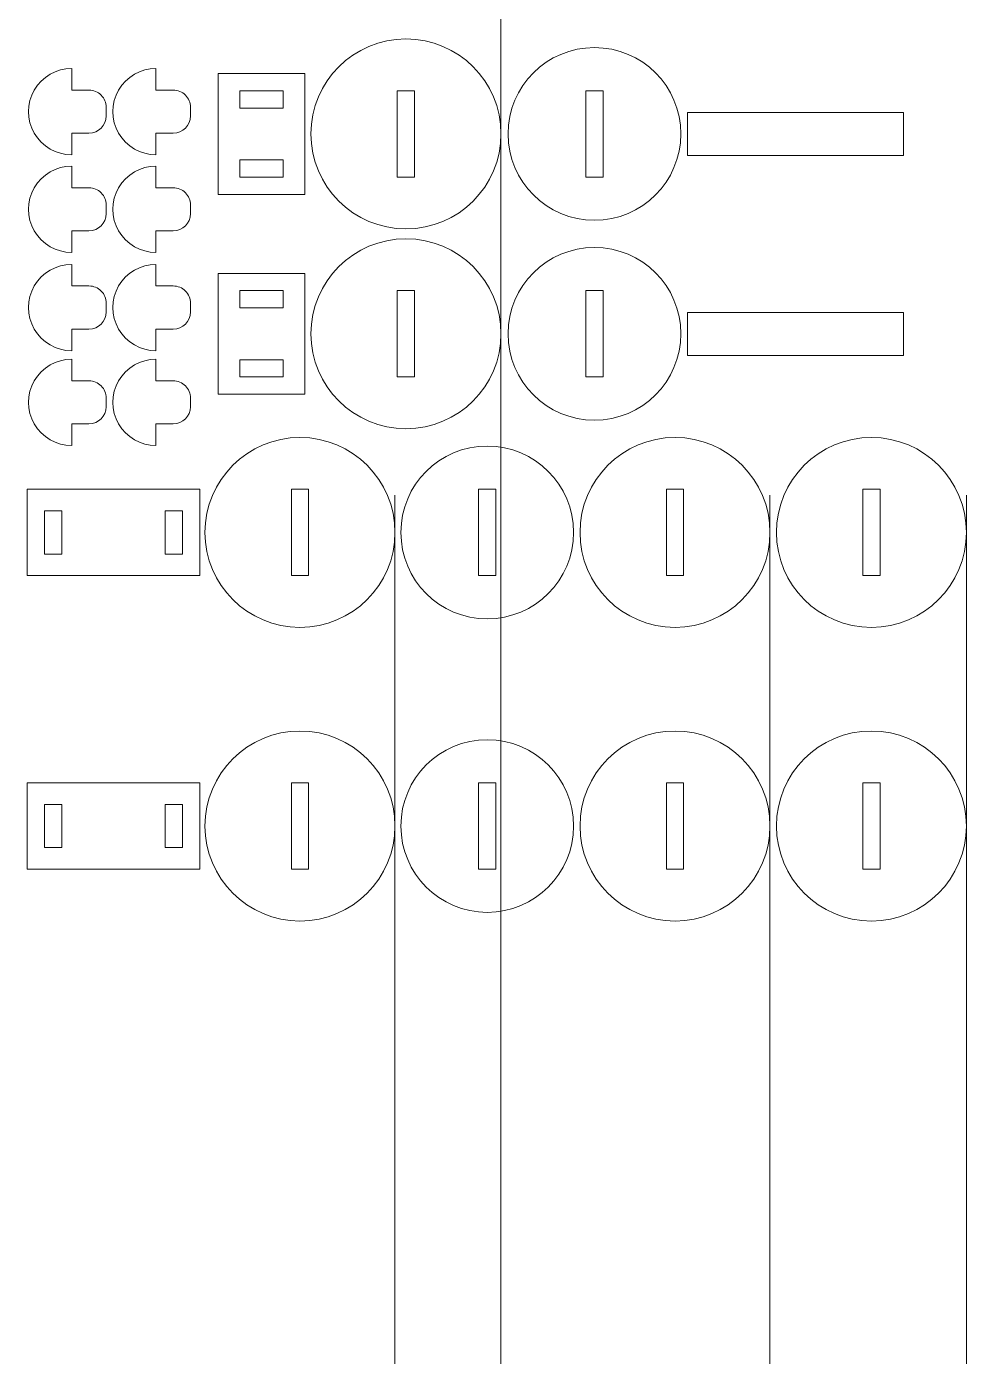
# Model space of a CAD drawing. Header units: millimetres. Extents: x -661 to 660, y -1432 to 519.
# Drawn here: x -328.1 to -110.4, y -494.9 to -186.9 of the extents above; entities that cross this region are included whole.
import ezdxf

# ---------------------------------------------------------------- set-up
doc = ezdxf.new("R2010")
doc.units = ezdxf.units.MM
doc.header["$MEASUREMENT"] = 0
doc.layers.add('layer 1', color=7, linetype='Continuous')

msp = doc.modelspace()

# ---------------------------------------------------------------- linework, layer by layer
at = {"layer": 'layer 1', "color": 5, "lineweight": 9}
for points, knots in [([(-218.2087, -258.0725), (-218.2087, -245.9222), (-228.0584, -236.0725), (-240.2087, -236.0725), (-240.2087, -236.0725), (-252.3589, -236.0724), (-262.2087, -245.9221), (-262.2087, -258.0724), (-262.2087, -258.0724), (-262.2087, -270.2226), (-252.359, -280.0724), (-240.2088, -280.0724), (-240.2088, -280.0724), (-228.0585, -280.0725), (-218.2088, -270.2228), (-218.2087, -258.0726), (-218.2057, 106.4334), (-218.2087, -987.0905), (-218.2087, -258.0725)], [0, 0, 0, 0, 0.2, 0.2, 0.2, 0.2, 0.4, 0.4, 0.4, 0.4, 0.6, 0.6, 0.6, 0.6, 1, 1, 1, 1.0001, 1.0001, 1.0001, 1.0001]), ([(-242.7555, -372.0843), (-242.7555, -359.934), (-252.6052, -350.0843), (-264.7555, -350.0843), (-264.7555, -350.0843), (-276.9057, -350.0842), (-286.7555, -359.9339), (-286.7555, -372.0842), (-286.7555, -372.0842), (-286.7555, -384.2344), (-276.9058, -394.0842), (-264.7556, -394.0842), (-264.7556, -394.0842), (-252.6053, -394.0843), (-242.7556, -384.2346), (-242.7555, -372.0844), (-242.7525, -7.5784), (-242.7555, -1101.1023), (-242.7555, -372.0843)], [0, 0, 0, 0, 0.2, 0.2, 0.2, 0.2, 0.4, 0.4, 0.4, 0.4, 0.6, 0.6, 0.6, 0.6, 1, 1, 1, 1.0001, 1.0001, 1.0001, 1.0001]), ([(-155.8908, -372.0843), (-155.8908, -359.934), (-165.7405, -350.0843), (-177.8908, -350.0843), (-177.8908, -350.0843), (-190.041, -350.0842), (-199.8908, -359.9339), (-199.8908, -372.0842), (-199.8908, -372.0842), (-199.8908, -384.2344), (-190.0411, -394.0842), (-177.8909, -394.0842), (-177.8909, -394.0842), (-165.7406, -394.0843), (-155.8909, -384.2346), (-155.8908, -372.0844), (-155.8878, -7.5784), (-155.8908, -1101.1023), (-155.8908, -372.0843)], [0, 0, 0, 0, 0.2, 0.2, 0.2, 0.2, 0.4, 0.4, 0.4, 0.4, 0.6, 0.6, 0.6, 0.6, 1, 1, 1, 1.0001, 1.0001, 1.0001, 1.0001]), ([(-110.3994, -372.0843), (-110.3994, -359.934), (-120.2491, -350.0843), (-132.3994, -350.0843), (-132.3994, -350.0843), (-144.5496, -350.0842), (-154.3994, -359.9339), (-154.3994, -372.0842), (-154.3994, -372.0842), (-154.3994, -384.2344), (-144.5497, -394.0842), (-132.3995, -394.0842), (-132.3995, -394.0842), (-120.2492, -394.0843), (-110.3995, -384.2346), (-110.3994, -372.0844), (-110.3964, -7.5784), (-110.3994, -1101.1023), (-110.3994, -372.0843)], [0, 0, 0, 0, 0.2, 0.2, 0.2, 0.2, 0.4, 0.4, 0.4, 0.4, 0.6, 0.6, 0.6, 0.6, 1, 1, 1, 1.0001, 1.0001, 1.0001, 1.0001]), ([(-218.2087, -211.7704), (-218.2087, -199.6201), (-228.0584, -189.7704), (-240.2087, -189.7704), (-240.2087, -189.7704), (-252.3589, -189.7703), (-262.2087, -199.62), (-262.2087, -211.7703), (-262.2087, -211.7703), (-262.2087, -223.9205), (-252.359, -233.7703), (-240.2088, -233.7703), (-240.2088, -233.7703), (-228.0585, -233.7704), (-218.2088, -223.9207), (-218.2087, -211.7705), (-218.2087, -211.7705), (-218.2087, -211.7704), (-218.2087, -211.7704)], [0, 0, 0, 0, 0.2, 0.2, 0.2, 0.2, 0.4, 0.4, 0.4, 0.4, 0.6, 0.6, 0.6, 0.6, 1, 1, 1, 1.0001, 1.0001, 1.0001, 1.0001]), ([(-176.5524, -211.7703), (-176.5524, -200.7246), (-185.5067, -191.7703), (-196.5524, -191.7703), (-196.5524, -191.7703), (-207.5981, -191.7702), (-216.5524, -200.7245), (-216.5524, -211.7702), (-216.5524, -211.7702), (-216.5524, -222.8159), (-207.5982, -231.7702), (-196.5525, -231.7702), (-196.5525, -231.7702), (-185.5068, -231.7703), (-176.5525, -222.816), (-176.5524, -211.7704), (-176.5524, -211.7704), (-176.5524, -211.7704), (-176.5524, -211.7703)], [0, 0, 0, 0, 0.2, 0.2, 0.2, 0.2, 0.4, 0.4, 0.4, 0.4, 0.6, 0.6, 0.6, 0.6, 1, 1, 1, 1.0001, 1.0001, 1.0001, 1.0001]), ([(-313.6307, -211.6072), (-313.6307, -211.6072), (-317.6307, -211.6073), (-317.6307, -211.6073), (-317.6307, -211.6073), (-317.6307, -211.6073), (-317.6307, -216.6072), (-317.6307, -216.6072), (-317.6307, -216.6072), (-321.2034, -216.6072), (-324.5046, -214.7013), (-326.291, -211.6072), (-326.291, -211.6072), (-328.0773, -208.5132), (-328.0773, -204.7013), (-326.291, -201.6073), (-326.291, -201.6073), (-324.5046, -198.5132), (-321.2034, -196.6073), (-317.6307, -196.6073), (-317.6307, -196.6073), (-317.6307, -196.6073), (-317.6307, -201.6073), (-317.6307, -201.6073), (-317.6307, -201.6073), (-317.6307, -201.6073), (-313.6307, -201.6073), (-313.6307, -201.6073), (-313.6307, -201.6073), (-312.5698, -201.6073), (-311.5524, -202.0287), (-310.8023, -202.7788), (-310.8023, -202.7788), (-310.0521, -203.529), (-309.6307, -204.5464), (-309.6307, -205.6073), (-309.6307, -205.6073), (-309.6307, -205.6073), (-309.6307, -207.6073), (-309.6307, -207.6073), (-309.6307, -207.6073), (-309.6307, -209.8164), (-311.4216, -211.6072), (-313.6307, -211.6072)], [0, 0, 0, 0, 0.08333333, 0.08333333, 0.08333333, 0.08333333, 0.16666667, 0.16666667, 0.16666667, 0.16666667, 0.25, 0.25, 0.25, 0.25, 0.33333333, 0.33333333, 0.33333333, 0.33333333, 0.41666667, 0.41666667, 0.41666667, 0.41666667, 0.5, 0.5, 0.5, 0.5, 0.58333333, 0.58333333, 0.58333333, 0.58333333, 0.66666667, 0.66666667, 0.66666667, 0.66666667, 0.75, 0.75, 0.75, 0.75, 0.83333333, 0.83333333, 0.83333333, 0.83333333, 1, 1, 1, 1]), ([(-294.113, -211.6072), (-294.113, -211.6072), (-298.113, -211.6073), (-298.113, -211.6073), (-298.113, -211.6073), (-298.113, -211.6073), (-298.113, -216.6072), (-298.113, -216.6072), (-298.113, -216.6072), (-301.6857, -216.6072), (-304.9869, -214.7013), (-306.7733, -211.6072), (-306.7733, -211.6072), (-308.5596, -208.5132), (-308.5596, -204.7013), (-306.7733, -201.6073), (-306.7733, -201.6073), (-304.9869, -198.5132), (-301.6857, -196.6073), (-298.113, -196.6073), (-298.113, -196.6073), (-298.113, -196.6073), (-298.113, -201.6073), (-298.113, -201.6073), (-298.113, -201.6073), (-298.113, -201.6073), (-294.113, -201.6073), (-294.113, -201.6073), (-294.113, -201.6073), (-293.0521, -201.6073), (-292.0347, -202.0287), (-291.2846, -202.7788), (-291.2846, -202.7788), (-290.5344, -203.529), (-290.113, -204.5464), (-290.113, -205.6073), (-290.113, -205.6073), (-290.113, -205.6073), (-290.113, -207.6073), (-290.113, -207.6073), (-290.113, -207.6073), (-290.113, -209.8164), (-291.9039, -211.6072), (-294.113, -211.6072)], [0, 0, 0, 0, 0.08333333, 0.08333333, 0.08333333, 0.08333333, 0.16666667, 0.16666667, 0.16666667, 0.16666667, 0.25, 0.25, 0.25, 0.25, 0.33333333, 0.33333333, 0.33333333, 0.33333333, 0.41666667, 0.41666667, 0.41666667, 0.41666667, 0.5, 0.5, 0.5, 0.5, 0.58333333, 0.58333333, 0.58333333, 0.58333333, 0.66666667, 0.66666667, 0.66666667, 0.66666667, 0.75, 0.75, 0.75, 0.75, 0.83333333, 0.83333333, 0.83333333, 0.83333333, 1, 1, 1, 1]), ([(-263.6692, -225.7704), (-263.6692, -225.7704), (-263.6692, -197.7704), (-263.6692, -197.7704), (-263.6692, -197.7704), (-263.6692, -197.7704), (-283.6692, -197.7704), (-283.6692, -197.7704), (-283.6692, -197.7704), (-283.6692, -197.7704), (-283.6692, -225.7704), (-283.6692, -225.7704), (-283.6692, -225.7704), (-283.6692, -225.7704), (-263.6692, -225.7704), (-263.6692, -225.7704)], [0, 0, 0, 0, 0.2, 0.2, 0.2, 0.2, 0.4, 0.4, 0.4, 0.4, 0.6, 0.6, 0.6, 0.6, 1, 1, 1, 1]), ([(-268.6692, -205.7704), (-268.6692, -205.7704), (-278.6692, -205.7704), (-278.6692, -205.7704), (-278.6692, -205.7704), (-278.6692, -205.7704), (-278.6692, -201.7704), (-278.6692, -201.7704), (-278.6692, -201.7704), (-278.6692, -201.7704), (-268.6692, -201.7704), (-268.6692, -201.7704), (-268.6692, -201.7704), (-268.6692, -201.7704), (-268.6692, -205.7704), (-268.6692, -205.7704)], [0, 0, 0, 0, 0.2, 0.2, 0.2, 0.2, 0.4, 0.4, 0.4, 0.4, 0.6, 0.6, 0.6, 0.6, 1, 1, 1, 1]), ([(-242.2085, -221.7703), (-242.2085, -221.7703), (-242.2085, -201.7703), (-242.2085, -201.7703), (-242.2085, -201.7703), (-242.2085, -201.7703), (-238.2085, -201.7703), (-238.2085, -201.7703), (-238.2085, -201.7703), (-238.2085, -201.7703), (-238.2085, -221.7703), (-238.2085, -221.7703), (-238.2085, -221.7703), (-238.2085, -221.7703), (-242.2085, -221.7703), (-242.2085, -221.7703)], [0, 0, 0, 0, 0.2, 0.2, 0.2, 0.2, 0.4, 0.4, 0.4, 0.4, 0.6, 0.6, 0.6, 0.6, 1, 1, 1, 1]), ([(-198.5522, -221.7702), (-198.5522, -221.7702), (-198.5522, -201.7702), (-198.5522, -201.7702), (-198.5522, -201.7702), (-198.5522, -201.7702), (-194.5522, -201.7702), (-194.5522, -201.7702), (-194.5522, -201.7702), (-194.5522, -201.7702), (-194.5522, -221.7702), (-194.5522, -221.7702), (-194.5522, -221.7702), (-194.5522, -221.7702), (-198.5522, -221.7702), (-198.5522, -221.7702)], [0, 0, 0, 0, 0.2, 0.2, 0.2, 0.2, 0.4, 0.4, 0.4, 0.4, 0.6, 0.6, 0.6, 0.6, 1, 1, 1, 1]), ([(-174.9771, -216.7972), (-174.9771, -216.7972), (-174.9771, -206.7972), (-174.9771, -206.7972), (-174.9771, -206.7972), (-174.9771, -206.7972), (-124.9771, -206.7972), (-124.9771, -206.7972), (-124.9771, -206.7972), (-124.9771, -206.7972), (-124.9771, -216.7972), (-124.9771, -216.7972), (-124.9771, -216.7972), (-124.9771, -216.7972), (-174.9771, -216.7972), (-174.9771, -216.7972)], [0, 0, 0, 0, 0.2, 0.2, 0.2, 0.2, 0.4, 0.4, 0.4, 0.4, 0.6, 0.6, 0.6, 0.6, 1, 1, 1, 1]), ([(-268.6692, -217.7704), (-268.6692, -217.7704), (-268.6692, -221.7704), (-268.6692, -221.7704), (-268.6692, -221.7704), (-268.6692, -221.7704), (-278.6692, -221.7704), (-278.6692, -221.7704), (-278.6692, -221.7704), (-278.6692, -221.7704), (-278.6692, -217.7704), (-278.6692, -217.7704), (-278.6692, -217.7704), (-278.6692, -217.7704), (-268.6692, -217.7704), (-268.6692, -217.7704)], [0, 0, 0, 0, 0.2, 0.2, 0.2, 0.2, 0.4, 0.4, 0.4, 0.4, 0.6, 0.6, 0.6, 0.6, 1, 1, 1, 1]), ([(-313.6307, -234.236), (-313.6307, -234.236), (-317.6307, -234.2361), (-317.6307, -234.2361), (-317.6307, -234.2361), (-317.6307, -234.2361), (-317.6307, -239.236), (-317.6307, -239.236), (-317.6307, -239.236), (-321.2034, -239.236), (-324.5046, -237.3301), (-326.291, -234.236), (-326.291, -234.236), (-328.0773, -231.142), (-328.0773, -227.3301), (-326.291, -224.2361), (-326.291, -224.2361), (-324.5046, -221.142), (-321.2034, -219.2361), (-317.6307, -219.2361), (-317.6307, -219.2361), (-317.6307, -219.2361), (-317.6307, -224.2361), (-317.6307, -224.2361), (-317.6307, -224.2361), (-317.6307, -224.2361), (-313.6307, -224.2361), (-313.6307, -224.2361), (-313.6307, -224.2361), (-312.5698, -224.2361), (-311.5524, -224.6575), (-310.8023, -225.4076), (-310.8023, -225.4076), (-310.0521, -226.1578), (-309.6307, -227.1752), (-309.6307, -228.2361), (-309.6307, -228.2361), (-309.6307, -228.2361), (-309.6307, -230.2361), (-309.6307, -230.2361), (-309.6307, -230.2361), (-309.6307, -232.4452), (-311.4216, -234.236), (-313.6307, -234.236)], [0, 0, 0, 0, 0.08333333, 0.08333333, 0.08333333, 0.08333333, 0.16666667, 0.16666667, 0.16666667, 0.16666667, 0.25, 0.25, 0.25, 0.25, 0.33333333, 0.33333333, 0.33333333, 0.33333333, 0.41666667, 0.41666667, 0.41666667, 0.41666667, 0.5, 0.5, 0.5, 0.5, 0.58333333, 0.58333333, 0.58333333, 0.58333333, 0.66666667, 0.66666667, 0.66666667, 0.66666667, 0.75, 0.75, 0.75, 0.75, 0.83333333, 0.83333333, 0.83333333, 0.83333333, 1, 1, 1, 1]), ([(-294.113, -234.236), (-294.113, -234.236), (-298.113, -234.2361), (-298.113, -234.2361), (-298.113, -234.2361), (-298.113, -234.2361), (-298.113, -239.236), (-298.113, -239.236), (-298.113, -239.236), (-301.6857, -239.236), (-304.9869, -237.3301), (-306.7733, -234.236), (-306.7733, -234.236), (-308.5596, -231.142), (-308.5596, -227.3301), (-306.7733, -224.2361), (-306.7733, -224.2361), (-304.9869, -221.142), (-301.6857, -219.2361), (-298.113, -219.2361), (-298.113, -219.2361), (-298.113, -219.2361), (-298.113, -224.2361), (-298.113, -224.2361), (-298.113, -224.2361), (-298.113, -224.2361), (-294.113, -224.2361), (-294.113, -224.2361), (-294.113, -224.2361), (-293.0521, -224.2361), (-292.0347, -224.6575), (-291.2846, -225.4076), (-291.2846, -225.4076), (-290.5344, -226.1578), (-290.113, -227.1752), (-290.113, -228.2361), (-290.113, -228.2361), (-290.113, -228.2361), (-290.113, -230.2361), (-290.113, -230.2361), (-290.113, -230.2361), (-290.113, -232.4452), (-291.9039, -234.236), (-294.113, -234.236)], [0, 0, 0, 0, 0.08333333, 0.08333333, 0.08333333, 0.08333333, 0.16666667, 0.16666667, 0.16666667, 0.16666667, 0.25, 0.25, 0.25, 0.25, 0.33333333, 0.33333333, 0.33333333, 0.33333333, 0.41666667, 0.41666667, 0.41666667, 0.41666667, 0.5, 0.5, 0.5, 0.5, 0.58333333, 0.58333333, 0.58333333, 0.58333333, 0.66666667, 0.66666667, 0.66666667, 0.66666667, 0.75, 0.75, 0.75, 0.75, 0.83333333, 0.83333333, 0.83333333, 0.83333333, 1, 1, 1, 1]), ([(-176.5524, -258.0724), (-176.5524, -247.0267), (-185.5067, -238.0724), (-196.5524, -238.0724), (-196.5524, -238.0724), (-207.5981, -238.0723), (-216.5524, -247.0266), (-216.5524, -258.0723), (-216.5524, -258.0723), (-216.5524, -269.118), (-207.5982, -278.0723), (-196.5525, -278.0723), (-196.5525, -278.0723), (-185.5068, -278.0724), (-176.5525, -269.1181), (-176.5524, -258.0725), (-176.5524, -258.0725), (-176.5524, -258.0724), (-176.5524, -258.0724)], [0, 0, 0, 0, 0.2, 0.2, 0.2, 0.2, 0.4, 0.4, 0.4, 0.4, 0.6, 0.6, 0.6, 0.6, 1, 1, 1, 1.0001, 1.0001, 1.0001, 1.0001]), ([(-313.6307, -256.9902), (-313.6307, -256.9902), (-317.6307, -256.9903), (-317.6307, -256.9903), (-317.6307, -256.9903), (-317.6307, -256.9903), (-317.6307, -261.9902), (-317.6307, -261.9902), (-317.6307, -261.9902), (-321.2034, -261.9902), (-324.5046, -260.0843), (-326.291, -256.9902), (-326.291, -256.9902), (-328.0773, -253.8962), (-328.0773, -250.0843), (-326.291, -246.9903), (-326.291, -246.9903), (-324.5046, -243.8962), (-321.2034, -241.9903), (-317.6307, -241.9903), (-317.6307, -241.9903), (-317.6307, -241.9903), (-317.6307, -246.9903), (-317.6307, -246.9903), (-317.6307, -246.9903), (-317.6307, -246.9903), (-313.6307, -246.9903), (-313.6307, -246.9903), (-313.6307, -246.9903), (-312.5698, -246.9903), (-311.5524, -247.4117), (-310.8023, -248.1618), (-310.8023, -248.1618), (-310.0521, -248.912), (-309.6307, -249.9294), (-309.6307, -250.9903), (-309.6307, -250.9903), (-309.6307, -250.9903), (-309.6307, -252.9903), (-309.6307, -252.9903), (-309.6307, -252.9903), (-309.6307, -255.1994), (-311.4216, -256.9902), (-313.6307, -256.9902)], [0, 0, 0, 0, 0.08333333, 0.08333333, 0.08333333, 0.08333333, 0.16666667, 0.16666667, 0.16666667, 0.16666667, 0.25, 0.25, 0.25, 0.25, 0.33333333, 0.33333333, 0.33333333, 0.33333333, 0.41666667, 0.41666667, 0.41666667, 0.41666667, 0.5, 0.5, 0.5, 0.5, 0.58333333, 0.58333333, 0.58333333, 0.58333333, 0.66666667, 0.66666667, 0.66666667, 0.66666667, 0.75, 0.75, 0.75, 0.75, 0.83333333, 0.83333333, 0.83333333, 0.83333333, 1, 1, 1, 1]), ([(-294.113, -256.9902), (-294.113, -256.9902), (-298.113, -256.9903), (-298.113, -256.9903), (-298.113, -256.9903), (-298.113, -256.9903), (-298.113, -261.9902), (-298.113, -261.9902), (-298.113, -261.9902), (-301.6857, -261.9902), (-304.9869, -260.0843), (-306.7733, -256.9902), (-306.7733, -256.9902), (-308.5596, -253.8962), (-308.5596, -250.0843), (-306.7733, -246.9903), (-306.7733, -246.9903), (-304.9869, -243.8962), (-301.6857, -241.9903), (-298.113, -241.9903), (-298.113, -241.9903), (-298.113, -241.9903), (-298.113, -246.9903), (-298.113, -246.9903), (-298.113, -246.9903), (-298.113, -246.9903), (-294.113, -246.9903), (-294.113, -246.9903), (-294.113, -246.9903), (-293.0521, -246.9903), (-292.0347, -247.4117), (-291.2846, -248.1618), (-291.2846, -248.1618), (-290.5344, -248.912), (-290.113, -249.9294), (-290.113, -250.9903), (-290.113, -250.9903), (-290.113, -250.9903), (-290.113, -252.9903), (-290.113, -252.9903), (-290.113, -252.9903), (-290.113, -255.1994), (-291.9039, -256.9902), (-294.113, -256.9902)], [0, 0, 0, 0, 0.08333333, 0.08333333, 0.08333333, 0.08333333, 0.16666667, 0.16666667, 0.16666667, 0.16666667, 0.25, 0.25, 0.25, 0.25, 0.33333333, 0.33333333, 0.33333333, 0.33333333, 0.41666667, 0.41666667, 0.41666667, 0.41666667, 0.5, 0.5, 0.5, 0.5, 0.58333333, 0.58333333, 0.58333333, 0.58333333, 0.66666667, 0.66666667, 0.66666667, 0.66666667, 0.75, 0.75, 0.75, 0.75, 0.83333333, 0.83333333, 0.83333333, 0.83333333, 1, 1, 1, 1]), ([(-263.6692, -272.0725), (-263.6692, -272.0725), (-263.6692, -244.0725), (-263.6692, -244.0725), (-263.6692, -244.0725), (-263.6692, -244.0725), (-283.6692, -244.0725), (-283.6692, -244.0725), (-283.6692, -244.0725), (-283.6692, -244.0725), (-283.6692, -272.0725), (-283.6692, -272.0725), (-283.6692, -272.0725), (-283.6692, -272.0725), (-263.6692, -272.0725), (-263.6692, -272.0725)], [0, 0, 0, 0, 0.2, 0.2, 0.2, 0.2, 0.4, 0.4, 0.4, 0.4, 0.6, 0.6, 0.6, 0.6, 1, 1, 1, 1]), ([(-268.6692, -252.0725), (-268.6692, -252.0725), (-278.6692, -252.0725), (-278.6692, -252.0725), (-278.6692, -252.0725), (-278.6692, -252.0725), (-278.6692, -248.0725), (-278.6692, -248.0725), (-278.6692, -248.0725), (-278.6692, -248.0725), (-268.6692, -248.0725), (-268.6692, -248.0725), (-268.6692, -248.0725), (-268.6692, -248.0725), (-268.6692, -252.0725), (-268.6692, -252.0725)], [0, 0, 0, 0, 0.2, 0.2, 0.2, 0.2, 0.4, 0.4, 0.4, 0.4, 0.6, 0.6, 0.6, 0.6, 1, 1, 1, 1]), ([(-242.2085, -268.0724), (-242.2085, -268.0724), (-242.2085, -248.0724), (-242.2085, -248.0724), (-242.2085, -248.0724), (-242.2085, -248.0724), (-238.2085, -248.0724), (-238.2085, -248.0724), (-238.2085, -248.0724), (-238.2085, -248.0724), (-238.2085, -268.0724), (-238.2085, -268.0724), (-238.2085, -268.0724), (-238.2085, -268.0724), (-242.2085, -268.0724), (-242.2085, -268.0724)], [0, 0, 0, 0, 0.2, 0.2, 0.2, 0.2, 0.4, 0.4, 0.4, 0.4, 0.6, 0.6, 0.6, 0.6, 1, 1, 1, 1]), ([(-198.5522, -268.0723), (-198.5522, -268.0723), (-198.5522, -248.0723), (-198.5522, -248.0723), (-198.5522, -248.0723), (-198.5522, -248.0723), (-194.5522, -248.0723), (-194.5522, -248.0723), (-194.5522, -248.0723), (-194.5522, -248.0723), (-194.5522, -268.0723), (-194.5522, -268.0723), (-194.5522, -268.0723), (-194.5522, -268.0723), (-198.5522, -268.0723), (-198.5522, -268.0723)], [0, 0, 0, 0, 0.2, 0.2, 0.2, 0.2, 0.4, 0.4, 0.4, 0.4, 0.6, 0.6, 0.6, 0.6, 1, 1, 1, 1]), ([(-174.9771, -263.0993), (-174.9771, -263.0993), (-174.9771, -253.0993), (-174.9771, -253.0993), (-174.9771, -253.0993), (-174.9771, -253.0993), (-124.9771, -253.0993), (-124.9771, -253.0993), (-124.9771, -253.0993), (-124.9771, -253.0993), (-124.9771, -263.0993), (-124.9771, -263.0993), (-124.9771, -263.0993), (-124.9771, -263.0993), (-174.9771, -263.0993), (-174.9771, -263.0993)], [0, 0, 0, 0, 0.2, 0.2, 0.2, 0.2, 0.4, 0.4, 0.4, 0.4, 0.6, 0.6, 0.6, 0.6, 1, 1, 1, 1]), ([(-313.6307, -278.9506), (-313.6307, -278.9506), (-317.6307, -278.9507), (-317.6307, -278.9507), (-317.6307, -278.9507), (-317.6307, -278.9507), (-317.6307, -283.9506), (-317.6307, -283.9506), (-317.6307, -283.9506), (-321.2034, -283.9506), (-324.5046, -282.0447), (-326.291, -278.9506), (-326.291, -278.9506), (-328.0773, -275.8566), (-328.0773, -272.0447), (-326.291, -268.9507), (-326.291, -268.9507), (-324.5046, -265.8566), (-321.2034, -263.9507), (-317.6307, -263.9507), (-317.6307, -263.9507), (-317.6307, -263.9507), (-317.6307, -268.9507), (-317.6307, -268.9507), (-317.6307, -268.9507), (-317.6307, -268.9507), (-313.6307, -268.9507), (-313.6307, -268.9507), (-313.6307, -268.9507), (-312.5698, -268.9507), (-311.5524, -269.3721), (-310.8023, -270.1222), (-310.8023, -270.1222), (-310.0521, -270.8724), (-309.6307, -271.8898), (-309.6307, -272.9507), (-309.6307, -272.9507), (-309.6307, -272.9507), (-309.6307, -274.9507), (-309.6307, -274.9507), (-309.6307, -274.9507), (-309.6307, -277.1598), (-311.4216, -278.9506), (-313.6307, -278.9506)], [0, 0, 0, 0, 0.08333333, 0.08333333, 0.08333333, 0.08333333, 0.16666667, 0.16666667, 0.16666667, 0.16666667, 0.25, 0.25, 0.25, 0.25, 0.33333333, 0.33333333, 0.33333333, 0.33333333, 0.41666667, 0.41666667, 0.41666667, 0.41666667, 0.5, 0.5, 0.5, 0.5, 0.58333333, 0.58333333, 0.58333333, 0.58333333, 0.66666667, 0.66666667, 0.66666667, 0.66666667, 0.75, 0.75, 0.75, 0.75, 0.83333333, 0.83333333, 0.83333333, 0.83333333, 1, 1, 1, 1]), ([(-294.113, -278.9506), (-294.113, -278.9506), (-298.113, -278.9507), (-298.113, -278.9507), (-298.113, -278.9507), (-298.113, -278.9507), (-298.113, -283.9506), (-298.113, -283.9506), (-298.113, -283.9506), (-301.6857, -283.9506), (-304.9869, -282.0447), (-306.7733, -278.9506), (-306.7733, -278.9506), (-308.5596, -275.8566), (-308.5596, -272.0447), (-306.7733, -268.9507), (-306.7733, -268.9507), (-304.9869, -265.8566), (-301.6857, -263.9507), (-298.113, -263.9507), (-298.113, -263.9507), (-298.113, -263.9507), (-298.113, -268.9507), (-298.113, -268.9507), (-298.113, -268.9507), (-298.113, -268.9507), (-294.113, -268.9507), (-294.113, -268.9507), (-294.113, -268.9507), (-293.0521, -268.9507), (-292.0347, -269.3721), (-291.2846, -270.1222), (-291.2846, -270.1222), (-290.5344, -270.8724), (-290.113, -271.8898), (-290.113, -272.9507), (-290.113, -272.9507), (-290.113, -272.9507), (-290.113, -274.9507), (-290.113, -274.9507), (-290.113, -274.9507), (-290.113, -277.1598), (-291.9039, -278.9506), (-294.113, -278.9506)], [0, 0, 0, 0, 0.08333333, 0.08333333, 0.08333333, 0.08333333, 0.16666667, 0.16666667, 0.16666667, 0.16666667, 0.25, 0.25, 0.25, 0.25, 0.33333333, 0.33333333, 0.33333333, 0.33333333, 0.41666667, 0.41666667, 0.41666667, 0.41666667, 0.5, 0.5, 0.5, 0.5, 0.58333333, 0.58333333, 0.58333333, 0.58333333, 0.66666667, 0.66666667, 0.66666667, 0.66666667, 0.75, 0.75, 0.75, 0.75, 0.83333333, 0.83333333, 0.83333333, 0.83333333, 1, 1, 1, 1]), ([(-268.6692, -264.0725), (-268.6692, -264.0725), (-268.6692, -268.0725), (-268.6692, -268.0725), (-268.6692, -268.0725), (-268.6692, -268.0725), (-278.6692, -268.0725), (-278.6692, -268.0725), (-278.6692, -268.0725), (-278.6692, -268.0725), (-278.6692, -264.0725), (-278.6692, -264.0725), (-278.6692, -264.0725), (-278.6692, -264.0725), (-268.6692, -264.0725), (-268.6692, -264.0725)], [0, 0, 0, 0, 0.2, 0.2, 0.2, 0.2, 0.4, 0.4, 0.4, 0.4, 0.6, 0.6, 0.6, 0.6, 1, 1, 1, 1]), ([(-242.7555, -304.0866), (-242.7555, -291.9363), (-252.6052, -282.0866), (-264.7555, -282.0866), (-264.7555, -282.0866), (-276.9057, -282.0865), (-286.7555, -291.9362), (-286.7555, -304.0865), (-286.7555, -304.0865), (-286.7555, -316.2367), (-276.9058, -326.0865), (-264.7556, -326.0865), (-264.7556, -326.0865), (-252.6053, -326.0866), (-242.7556, -316.2369), (-242.7555, -304.0867), (-242.7555, -304.0867), (-242.7555, -304.0867), (-242.7555, -304.0866)], [0, 0, 0, 0, 0.2, 0.2, 0.2, 0.2, 0.4, 0.4, 0.4, 0.4, 0.6, 0.6, 0.6, 0.6, 1, 1, 1, 1.0001, 1.0001, 1.0001, 1.0001]), ([(-155.8908, -304.0866), (-155.8908, -291.9363), (-165.7405, -282.0866), (-177.8908, -282.0866), (-177.8908, -282.0866), (-190.041, -282.0865), (-199.8908, -291.9362), (-199.8908, -304.0865), (-199.8908, -304.0865), (-199.8908, -316.2367), (-190.0411, -326.0865), (-177.8909, -326.0865), (-177.8909, -326.0865), (-165.7406, -326.0866), (-155.8909, -316.2369), (-155.8908, -304.0867), (-155.8908, -304.0867), (-155.8908, -304.0867), (-155.8908, -304.0866)], [0, 0, 0, 0, 0.2, 0.2, 0.2, 0.2, 0.4, 0.4, 0.4, 0.4, 0.6, 0.6, 0.6, 0.6, 1, 1, 1, 1.0001, 1.0001, 1.0001, 1.0001]), ([(-110.3994, -304.0866), (-110.3994, -291.9363), (-120.2491, -282.0866), (-132.3994, -282.0866), (-132.3994, -282.0866), (-144.5496, -282.0865), (-154.3994, -291.9362), (-154.3994, -304.0865), (-154.3994, -304.0865), (-154.3994, -316.2367), (-144.5497, -326.0865), (-132.3995, -326.0865), (-132.3995, -326.0865), (-120.2492, -326.0866), (-110.3995, -316.2369), (-110.3994, -304.0867), (-110.3994, -304.0867), (-110.3994, -304.0867), (-110.3994, -304.0866)], [0, 0, 0, 0, 0.2, 0.2, 0.2, 0.2, 0.4, 0.4, 0.4, 0.4, 0.6, 0.6, 0.6, 0.6, 1, 1, 1, 1.0001, 1.0001, 1.0001, 1.0001]), ([(-201.3828, -304.0866), (-201.3828, -293.0409), (-210.3371, -284.0866), (-221.3828, -284.0866), (-221.3828, -284.0866), (-232.4285, -284.0865), (-241.3828, -293.0408), (-241.3828, -304.0865), (-241.3828, -304.0865), (-241.3828, -315.1322), (-232.4286, -324.0865), (-221.3829, -324.0865), (-221.3829, -324.0865), (-210.3372, -324.0866), (-201.3829, -315.1323), (-201.3828, -304.0867), (-201.3828, -304.0867), (-201.3828, -304.0867), (-201.3828, -304.0866)], [0, 0, 0, 0, 0.2, 0.2, 0.2, 0.2, 0.4, 0.4, 0.4, 0.4, 0.6, 0.6, 0.6, 0.6, 1, 1, 1, 1.0001, 1.0001, 1.0001, 1.0001]), ([(-327.9429, -294.0866), (-327.9429, -294.0866), (-319.9429, -294.0866), (-319.9429, -294.0866), (-319.9429, -294.0866), (-319.9429, -294.0866), (-315.9429, -294.0866), (-315.9429, -294.0866), (-315.9429, -294.0866), (-315.9429, -294.0866), (-311.9429, -294.0866), (-311.9429, -294.0866), (-311.9429, -294.0866), (-311.9429, -294.0866), (-303.9429, -294.0866), (-303.9429, -294.0866), (-303.9429, -294.0866), (-303.9429, -294.0866), (-299.9429, -294.0866), (-299.9429, -294.0866), (-299.9429, -294.0866), (-299.9429, -294.0866), (-295.9429, -294.0866), (-295.9429, -294.0866), (-295.9429, -294.0866), (-295.9429, -294.0866), (-287.9429, -294.0866), (-287.9429, -294.0866), (-287.9429, -294.0866), (-287.9429, -294.0866), (-287.9429, -314.0866), (-287.9429, -314.0866), (-287.9429, -314.0866), (-287.9429, -314.0866), (-295.9429, -314.0866), (-295.9429, -314.0866), (-295.9429, -314.0866), (-295.9429, -314.0866), (-299.9429, -314.0866), (-299.9429, -314.0866), (-299.9429, -314.0866), (-299.9429, -314.0866), (-303.9429, -314.0866), (-303.9429, -314.0866), (-303.9429, -314.0866), (-303.9429, -314.0866), (-311.9429, -314.0866), (-311.9429, -314.0866), (-311.9429, -314.0866), (-311.9429, -314.0866), (-315.9429, -314.0866), (-315.9429, -314.0866), (-315.9429, -314.0866), (-315.9429, -314.0866), (-319.9429, -314.0866), (-319.9429, -314.0866), (-319.9429, -314.0866), (-319.9429, -314.0866), (-327.9429, -314.0866), (-327.9429, -314.0866), (-327.9429, -314.0866), (-327.9429, -314.0866), (-327.9429, -294.0866), (-327.9429, -294.0866)], [0, 0, 0, 0, 0.05882353, 0.05882353, 0.05882353, 0.05882353, 0.11764706, 0.11764706, 0.11764706, 0.11764706, 0.17647059, 0.17647059, 0.17647059, 0.17647059, 0.23529412, 0.23529412, 0.23529412, 0.23529412, 0.29411765, 0.29411765, 0.29411765, 0.29411765, 0.35294118, 0.35294118, 0.35294118, 0.35294118, 0.41176471, 0.41176471, 0.41176471, 0.41176471, 0.47058824, 0.47058824, 0.47058824, 0.47058824, 0.52941176, 0.52941176, 0.52941176, 0.52941176, 0.58823529, 0.58823529, 0.58823529, 0.58823529, 0.64705882, 0.64705882, 0.64705882, 0.64705882, 0.70588235, 0.70588235, 0.70588235, 0.70588235, 0.76470588, 0.76470588, 0.76470588, 0.76470588, 0.82352941, 0.82352941, 0.82352941, 0.82352941, 0.88235294, 0.88235294, 0.88235294, 0.88235294, 1, 1, 1, 1]), ([(-266.7554, -314.0866), (-266.7554, -314.0866), (-266.7554, -294.0866), (-266.7554, -294.0866), (-266.7554, -294.0866), (-266.7554, -294.0866), (-262.7554, -294.0866), (-262.7554, -294.0866), (-262.7554, -294.0866), (-262.7554, -294.0866), (-262.7554, -314.0866), (-262.7554, -314.0866), (-262.7554, -314.0866), (-262.7554, -314.0866), (-266.7554, -314.0866), (-266.7554, -314.0866)], [0, 0, 0, 0, 0.2, 0.2, 0.2, 0.2, 0.4, 0.4, 0.4, 0.4, 0.6, 0.6, 0.6, 0.6, 1, 1, 1, 1]), ([(-223.3826, -314.0865), (-223.3826, -314.0865), (-223.3826, -294.0865), (-223.3826, -294.0865), (-223.3826, -294.0865), (-223.3826, -294.0865), (-219.3826, -294.0865), (-219.3826, -294.0865), (-219.3826, -294.0865), (-219.3826, -294.0865), (-219.3826, -314.0865), (-219.3826, -314.0865), (-219.3826, -314.0865), (-219.3826, -314.0865), (-223.3826, -314.0865), (-223.3826, -314.0865)], [0, 0, 0, 0, 0.2, 0.2, 0.2, 0.2, 0.4, 0.4, 0.4, 0.4, 0.6, 0.6, 0.6, 0.6, 1, 1, 1, 1]), ([(-179.8906, -314.0865), (-179.8906, -314.0865), (-179.8906, -294.0865), (-179.8906, -294.0865), (-179.8906, -294.0865), (-179.8906, -294.0865), (-175.8906, -294.0865), (-175.8906, -294.0865), (-175.8906, -294.0865), (-175.8906, -294.0865), (-175.8906, -314.0865), (-175.8906, -314.0865), (-175.8906, -314.0865), (-175.8906, -314.0865), (-179.8906, -314.0865), (-179.8906, -314.0865)], [0, 0, 0, 0, 0.2, 0.2, 0.2, 0.2, 0.4, 0.4, 0.4, 0.4, 0.6, 0.6, 0.6, 0.6, 1, 1, 1, 1]), ([(-134.3992, -314.0865), (-134.3992, -314.0865), (-134.3992, -294.0865), (-134.3992, -294.0865), (-134.3992, -294.0865), (-134.3992, -294.0865), (-130.3992, -294.0865), (-130.3992, -294.0865), (-130.3992, -294.0865), (-130.3992, -294.0865), (-130.3992, -314.0865), (-130.3992, -314.0865), (-130.3992, -314.0865), (-130.3992, -314.0865), (-134.3992, -314.0865), (-134.3992, -314.0865)], [0, 0, 0, 0, 0.2, 0.2, 0.2, 0.2, 0.4, 0.4, 0.4, 0.4, 0.6, 0.6, 0.6, 0.6, 1, 1, 1, 1]), ([(-323.9429, -309.0866), (-323.9429, -309.0866), (-323.9429, -299.0866), (-323.9429, -299.0866), (-323.9429, -299.0866), (-323.9429, -299.0866), (-319.9429, -299.0866), (-319.9429, -299.0866), (-319.9429, -299.0866), (-319.9429, -299.0866), (-319.9429, -309.0866), (-319.9429, -309.0866), (-319.9429, -309.0866), (-319.9429, -309.0866), (-323.9429, -309.0866), (-323.9429, -309.0866)], [0, 0, 0, 0, 0.2, 0.2, 0.2, 0.2, 0.4, 0.4, 0.4, 0.4, 0.6, 0.6, 0.6, 0.6, 1, 1, 1, 1]), ([(-295.9429, -309.0866), (-295.9429, -309.0866), (-295.9429, -299.0866), (-295.9429, -299.0866), (-295.9429, -299.0866), (-295.9429, -299.0866), (-291.9429, -299.0866), (-291.9429, -299.0866), (-291.9429, -299.0866), (-291.9429, -299.0866), (-291.9429, -309.0866), (-291.9429, -309.0866), (-291.9429, -309.0866), (-291.9429, -309.0866), (-295.9429, -309.0866), (-295.9429, -309.0866)], [0, 0, 0, 0, 0.2, 0.2, 0.2, 0.2, 0.4, 0.4, 0.4, 0.4, 0.6, 0.6, 0.6, 0.6, 1, 1, 1, 1]), ([(-201.3828, -372.0843), (-201.3828, -361.0386), (-210.3371, -352.0843), (-221.3828, -352.0843), (-221.3828, -352.0843), (-232.4285, -352.0842), (-241.3828, -361.0385), (-241.3828, -372.0842), (-241.3828, -372.0842), (-241.3828, -383.1299), (-232.4286, -392.0842), (-221.3829, -392.0842), (-221.3829, -392.0842), (-210.3372, -392.0843), (-201.3829, -383.13), (-201.3828, -372.0844), (-201.3828, -372.0844), (-201.3828, -372.0844), (-201.3828, -372.0843)], [0, 0, 0, 0, 0.2, 0.2, 0.2, 0.2, 0.4, 0.4, 0.4, 0.4, 0.6, 0.6, 0.6, 0.6, 1, 1, 1, 1.0001, 1.0001, 1.0001, 1.0001]), ([(-327.9429, -362.0843), (-327.9429, -362.0843), (-319.9429, -362.0843), (-319.9429, -362.0843), (-319.9429, -362.0843), (-319.9429, -362.0843), (-315.9429, -362.0843), (-315.9429, -362.0843), (-315.9429, -362.0843), (-315.9429, -362.0843), (-311.9429, -362.0843), (-311.9429, -362.0843), (-311.9429, -362.0843), (-311.9429, -362.0843), (-303.9429, -362.0843), (-303.9429, -362.0843), (-303.9429, -362.0843), (-303.9429, -362.0843), (-299.9429, -362.0843), (-299.9429, -362.0843), (-299.9429, -362.0843), (-299.9429, -362.0843), (-295.9429, -362.0843), (-295.9429, -362.0843), (-295.9429, -362.0843), (-295.9429, -362.0843), (-287.9429, -362.0843), (-287.9429, -362.0843), (-287.9429, -362.0843), (-287.9429, -362.0843), (-287.9429, -382.0843), (-287.9429, -382.0843), (-287.9429, -382.0843), (-287.9429, -382.0843), (-295.9429, -382.0843), (-295.9429, -382.0843), (-295.9429, -382.0843), (-295.9429, -382.0843), (-299.9429, -382.0843), (-299.9429, -382.0843), (-299.9429, -382.0843), (-299.9429, -382.0843), (-303.9429, -382.0843), (-303.9429, -382.0843), (-303.9429, -382.0843), (-303.9429, -382.0843), (-311.9429, -382.0843), (-311.9429, -382.0843), (-311.9429, -382.0843), (-311.9429, -382.0843), (-315.9429, -382.0843), (-315.9429, -382.0843), (-315.9429, -382.0843), (-315.9429, -382.0843), (-319.9429, -382.0843), (-319.9429, -382.0843), (-319.9429, -382.0843), (-319.9429, -382.0843), (-327.9429, -382.0843), (-327.9429, -382.0843), (-327.9429, -382.0843), (-327.9429, -382.0843), (-327.9429, -362.0843), (-327.9429, -362.0843)], [0, 0, 0, 0, 0.05882353, 0.05882353, 0.05882353, 0.05882353, 0.11764706, 0.11764706, 0.11764706, 0.11764706, 0.17647059, 0.17647059, 0.17647059, 0.17647059, 0.23529412, 0.23529412, 0.23529412, 0.23529412, 0.29411765, 0.29411765, 0.29411765, 0.29411765, 0.35294118, 0.35294118, 0.35294118, 0.35294118, 0.41176471, 0.41176471, 0.41176471, 0.41176471, 0.47058824, 0.47058824, 0.47058824, 0.47058824, 0.52941176, 0.52941176, 0.52941176, 0.52941176, 0.58823529, 0.58823529, 0.58823529, 0.58823529, 0.64705882, 0.64705882, 0.64705882, 0.64705882, 0.70588235, 0.70588235, 0.70588235, 0.70588235, 0.76470588, 0.76470588, 0.76470588, 0.76470588, 0.82352941, 0.82352941, 0.82352941, 0.82352941, 0.88235294, 0.88235294, 0.88235294, 0.88235294, 1, 1, 1, 1]), ([(-266.7554, -382.0843), (-266.7554, -382.0843), (-266.7554, -362.0843), (-266.7554, -362.0843), (-266.7554, -362.0843), (-266.7554, -362.0843), (-262.7554, -362.0843), (-262.7554, -362.0843), (-262.7554, -362.0843), (-262.7554, -362.0843), (-262.7554, -382.0843), (-262.7554, -382.0843), (-262.7554, -382.0843), (-262.7554, -382.0843), (-266.7554, -382.0843), (-266.7554, -382.0843)], [0, 0, 0, 0, 0.2, 0.2, 0.2, 0.2, 0.4, 0.4, 0.4, 0.4, 0.6, 0.6, 0.6, 0.6, 1, 1, 1, 1]), ([(-223.3826, -382.0842), (-223.3826, -382.0842), (-223.3826, -362.0842), (-223.3826, -362.0842), (-223.3826, -362.0842), (-223.3826, -362.0842), (-219.3826, -362.0842), (-219.3826, -362.0842), (-219.3826, -362.0842), (-219.3826, -362.0842), (-219.3826, -382.0842), (-219.3826, -382.0842), (-219.3826, -382.0842), (-219.3826, -382.0842), (-223.3826, -382.0842), (-223.3826, -382.0842)], [0, 0, 0, 0, 0.2, 0.2, 0.2, 0.2, 0.4, 0.4, 0.4, 0.4, 0.6, 0.6, 0.6, 0.6, 1, 1, 1, 1]), ([(-179.8906, -382.0842), (-179.8906, -382.0842), (-179.8906, -362.0842), (-179.8906, -362.0842), (-179.8906, -362.0842), (-179.8906, -362.0842), (-175.8906, -362.0842), (-175.8906, -362.0842), (-175.8906, -362.0842), (-175.8906, -362.0842), (-175.8906, -382.0842), (-175.8906, -382.0842), (-175.8906, -382.0842), (-175.8906, -382.0842), (-179.8906, -382.0842), (-179.8906, -382.0842)], [0, 0, 0, 0, 0.2, 0.2, 0.2, 0.2, 0.4, 0.4, 0.4, 0.4, 0.6, 0.6, 0.6, 0.6, 1, 1, 1, 1]), ([(-134.3992, -382.0842), (-134.3992, -382.0842), (-134.3992, -362.0842), (-134.3992, -362.0842), (-134.3992, -362.0842), (-134.3992, -362.0842), (-130.3992, -362.0842), (-130.3992, -362.0842), (-130.3992, -362.0842), (-130.3992, -362.0842), (-130.3992, -382.0842), (-130.3992, -382.0842), (-130.3992, -382.0842), (-130.3992, -382.0842), (-134.3992, -382.0842), (-134.3992, -382.0842)], [0, 0, 0, 0, 0.2, 0.2, 0.2, 0.2, 0.4, 0.4, 0.4, 0.4, 0.6, 0.6, 0.6, 0.6, 1, 1, 1, 1]), ([(-323.9429, -377.0843), (-323.9429, -377.0843), (-323.9429, -367.0843), (-323.9429, -367.0843), (-323.9429, -367.0843), (-323.9429, -367.0843), (-319.9429, -367.0843), (-319.9429, -367.0843), (-319.9429, -367.0843), (-319.9429, -367.0843), (-319.9429, -377.0843), (-319.9429, -377.0843), (-319.9429, -377.0843), (-319.9429, -377.0843), (-323.9429, -377.0843), (-323.9429, -377.0843)], [0, 0, 0, 0, 0.2, 0.2, 0.2, 0.2, 0.4, 0.4, 0.4, 0.4, 0.6, 0.6, 0.6, 0.6, 1, 1, 1, 1]), ([(-295.9429, -377.0843), (-295.9429, -377.0843), (-295.9429, -367.0843), (-295.9429, -367.0843), (-295.9429, -367.0843), (-295.9429, -367.0843), (-291.9429, -367.0843), (-291.9429, -367.0843), (-291.9429, -367.0843), (-291.9429, -367.0843), (-291.9429, -377.0843), (-291.9429, -377.0843), (-291.9429, -377.0843), (-291.9429, -377.0843), (-295.9429, -377.0843), (-295.9429, -377.0843)], [0, 0, 0, 0, 0.2, 0.2, 0.2, 0.2, 0.4, 0.4, 0.4, 0.4, 0.6, 0.6, 0.6, 0.6, 1, 1, 1, 1])]:
    msp.add_open_spline(points, degree=3, knots=knots, dxfattribs=at)

doc.saveas('drawing.dxf')
